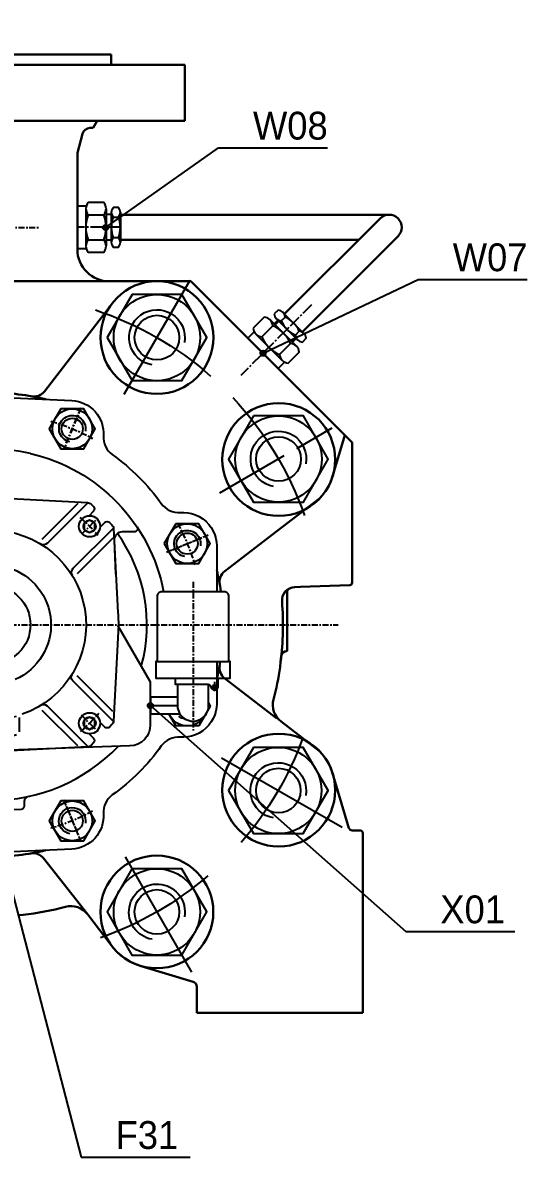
# Model space of a CAD drawing. Header units: millimetres. Extents: x 1235 to 3468, y -658 to 307.
# Drawn here: x 1515.8 to 1547.5, y 181.4 to 252.7 of the extents above; entities that cross this region are included whole.
import ezdxf
from ezdxf.enums import TextEntityAlignment as Align

# ---------------------------------------------------------------- set-up
doc = ezdxf.new("R2010")
doc.units = ezdxf.units.MM
for name, pattern in [('AM_ISO09W050', [22.5, 12, -1.5, 3, -1.5, 3, -1.5]), ('CENTRE', [1.125, 0.75, -0.125, 0.125, -0.125]), ('LDM', [0]), ('SOLID_THICK', [0]), ('SOLID_THIN', [0])]:
    doc.linetypes.add(name, pattern=pattern)
doc.layers.get('0').update_dxf_attribs({"color": 255, "lineweight": 30})
for name, color, linetype in [('11', 3, 'Continuous'), ('4', 7, 'Continuous'), ('810', 7, 'Continuous')]:
    doc.layers.add(name, color=color, linetype=linetype)
for name, color, linetype, lineweight in [('AM_0', 7, 'Continuous', 30), ('AM_5', 90, 'Continuous', 20), ('AM_7', 4, 'AM_ISO09W050', 25)]:
    doc.layers.add(name, color=color, linetype=linetype, lineweight=lineweight)
doc.styles.add('TDM', font='medtext', dxfattribs={"width": 0.975})

# ---------------------------------------------------------------- blocks, each defined once
blk = doc.blocks.new('MEDCLUMP_SET_10096_')
at = {"layer": '11', "color": 172, "linetype": 'CENTRE'}
for p, q in [((720.42, 506.23), (720.42, 509.68)), ((711.01, 504.19), (709.44, 508)), ((729.87, 504.3), (731.45, 508.13)), ((697.57, 490.95), (694.02, 492.42)), ((743.2, 490.92), (746.93, 492.46)), ((695.84, 481.49), (691.8, 481.49)), ((697.57, 472.02), (693.92, 470.51)), ((710.95, 458.64), (709.46, 455.03)), ((729.87, 458.68), (731.44, 454.88)), ((720.42, 453.34), (720.42, 456.61))]:
    blk.add_line(p, q, dxfattribs=at)
blk = doc.blocks.new('MEDCLUMP_SET_10107_')
at = {"layer": '11', "color": 172, "linetype": 'CENTRE'}
for p, q in [((720.43, 557.15), (720.42, 433.26)), ((714.43, 531.43), (726.4, 531.43))]:
    blk.add_line(p, q, dxfattribs=at)
at = {"layer": '11', "color": 172, "linetype": 'CENTRE', "flags": 128}
blk.add_lwpolyline([(676.99, 481.49), (764.01, 481.49)], dxfattribs=at)
blk = doc.blocks.new('MEDCLUMP_SET_10111_')
at = {"layer": '11', "color": 7, "linetype": 'SOLID_THICK'}
for points in [[(725.37, 503.01, 0.481787), (698.34, 481.51)], [(725.37, 503.01, -0.296981), (742.09, 485.65)]]:
    blk.add_lwpolyline(points, format="xyb", dxfattribs=at)
at = {"layer": '11', "color": 172, "linetype": 'SOLID_THIN'}
blk.add_lwpolyline([(744.77, 469.64, -0.143277), (743.98, 470.02)], format="xyb", dxfattribs=at)
at = {"layer": '810', "color": 172, "linetype": 'CENTRE'}
for p, q in [((711.3, 503.51), (709.13, 508.74)), ((731.71, 508.74), (729.54, 503.51)), ((707.03, 494.88), (709.09, 492.82)), ((731.81, 492.88), (733.85, 494.92)), ((693.16, 492.78), (698.4, 490.61)), ((742.44, 490.61), (747.67, 492.78)), ((698.4, 472.37), (693.16, 470.2)), ((707.07, 468.14), (709.07, 470.14)), ((731.74, 470.16), (733.84, 468.06)), ((709.13, 454.23), (711.3, 459.47)), ((729.54, 459.47), (731.71, 454.23))]:
    blk.add_line(p, q, dxfattribs=at)
at = {"layer": '810', "color": 7, "linetype": 'SOLID_THICK'}
for points in [[(692.09, 483.88), (692.09, 491.44), (692.11, 491.88), (692.19, 492.34), (692.32, 492.8), (692.51, 493.26), (692.77, 493.7), (693.08, 494.11), (693.44, 494.49), (693.85, 494.81), (694.3, 495.09), (694.77, 495.31), (695.25, 495.47), (695.73, 495.57), (696.2, 495.61), (696.66, 495.61, 0.263015), (699.04, 496.72, -0.083519), (705.2, 502.87, 0.260662), (706.31, 505.23, -0.420082), (710.27, 509.67), (720.42, 510.15), (730.57, 509.67, -0.420083), (734.53, 505.23, 0.260641), (735.64, 502.87, -0.08352), (741.8, 496.72, 0.262995), (744.18, 495.61), (744.63, 495.61), (745.11, 495.57), (745.59, 495.47), (746.07, 495.31), (746.54, 495.09), (746.99, 494.81), (747.39, 494.49), (747.76, 494.11), (748.07, 493.7), (748.32, 493.26), (748.52, 492.8), (748.65, 492.34), (748.73, 491.88), (748.75, 491.44), (748.75, 485.65)], [(702.09, 493.8, 0.600271), (702.44, 493.15), (703.96, 493.15, -0.424463), (704.96, 492.12), (704.81, 487.86)], [(738.75, 493.8, -0.600271), (738.4, 493.15), (736.88, 493.15, 0.424481), (735.88, 492.12), (736.03, 487.86)], [(739.29, 476.27, 0.227741), (736.29, 492.96)], [(720.42, 452.82), (710.27, 453.3, -0.420082), (706.31, 457.75, 0.260656), (705.2, 460.1, -0.08352), (699.04, 466.26, 0.263023), (696.66, 467.37), (696.2, 467.36), (695.73, 467.41), (695.25, 467.51), (694.77, 467.67), (694.3, 467.88), (693.85, 468.16), (693.44, 468.49), (693.08, 468.86), (692.77, 469.28), (692.51, 469.72), (692.32, 470.17), (692.19, 470.64), (692.11, 471.09), (692.09, 471.54), (692.09, 480.56)], [(704.54, 481.45), (700.48, 474.42, 0.131763), (700.42, 474.21), (700.42, 468.93, 0.404027), (702.99, 466.26), (720.42, 465.65)], [(736.3, 481.45), (740.36, 474.42, -0.13149), (740.42, 474.21), (740.42, 468.93, -0.404027), (737.85, 466.26), (720.42, 465.65)], [(748.75, 476.88), (748.75, 471.54), (748.73, 471.09), (748.65, 470.64), (748.52, 470.17), (748.32, 469.72), (748.07, 469.28), (747.76, 468.86), (747.39, 468.49), (746.99, 468.16), (746.54, 467.88), (746.07, 467.67), (745.59, 467.51), (745.11, 467.41), (744.63, 467.36), (744.18, 467.37, 0.263026), (741.8, 466.26, -0.083518), (735.64, 460.1, 0.260637), (734.53, 457.75, -0.420083), (730.57, 453.3), (720.42, 452.82)], [(704.47, 466.21, 0.204498), (720.42, 459.4, 0.204498), (736.37, 466.21)], [(717.06, 465.77), (717.34, 465.76, -0.414214), (717.75, 465.34, 0.439221), (718.18, 464.9), (720.42, 464.82), (722.66, 464.9, 0.439226), (723.09, 465.34, -0.414214), (723.5, 465.76), (723.78, 465.77)], [(725.11, 459.91, 0.352802), (724.59, 459.26), (724.59, 458.69, -0.395747), (724.2, 458.27), (720.42, 458.15), (716.64, 458.27, -0.395754), (716.25, 458.69), (716.25, 459.26, 0.352802), (715.73, 459.91)]]:
    blk.add_lwpolyline(points, format="xyb", dxfattribs=at)
at = {"layer": '810', "color": 172, "linetype": 'CENTRE', "flags": 128}
for points in [[(707.66, 504.9, -0.0532), (712.89, 507.07)], [(727.95, 507.07, -0.0532), (733.18, 504.9)], [(706.93, 492.64, -0.048859), (709.36, 495.05)], [(731.57, 494.98, -0.045472), (733.82, 492.74)], [(694.84, 489.02, -0.0532), (697, 494.25)], [(743.83, 494.25, -0.0532), (746, 489.02)], [(697, 468.73, -0.0532), (694.84, 473.95)], [(706.93, 470.34, 0.045933), (709.19, 468.06)], [(731.67, 468.08, 0.046245), (733.94, 470.38)], [(712.89, 455.91, -0.0532), (707.66, 458.07)], [(733.18, 458.07, -0.053201), (727.95, 455.91)]]:
    blk.add_lwpolyline(points, format="xyb", dxfattribs=at)
at = {"layer": '810', "color": 7, "linetype": 'SOLID_THICK'}
blk.add_lwpolyline([(704.55, 492.96, 0.159035), (700.84, 481.39)], format="xyb", close=True, dxfattribs=at)
blk = doc.blocks.new('MEDCLUMP_SET_10170_')
at = {"layer": '810', "color": 172, "linetype": 'SOLID_THIN'}
for p, q in [((726.86, 492.26), (731.38, 496.79)), ((731.27, 487.95), (735.74, 492.42)), ((735.71, 470.58), (731.22, 475.07)), ((731.3, 466.28), (726.86, 470.72))]:
    blk.add_line(p, q, dxfattribs=at)
at = {"layer": '810', "color": 7, "linetype": 'SOLID_THICK'}
for p, q in [((723.11, 474.22), (723.11, 473.49)), ((723.95, 469.84), (723.95, 468.02))]:
    blk.add_line(p, q, dxfattribs=at)
for points in [[(720.45, 497.45, -0.013088), (721.28, 497.43), (732.55, 496.84, -0.185351), (732.98, 496.65), (733.29, 496.34, -0.414121), (733.29, 495.75), (732.74, 495.19)], [(732.61, 496.84), (727.5, 491.73, -0.347208), (726.68, 491.63)], [(720.45, 493.39, -0.845751), (724.34, 470.24)], [(721.5, 493.35, -0.388349), (722.11, 492.68), (722.11, 489.31, 0.331699), (722.59, 488.67)], [(735.79, 493.65), (730.68, 488.55, 0.347174), (730.59, 487.72)], [(734.12, 493.75), (734.71, 494.33, -0.414189), (735.29, 494.33), (735.6, 494.03, -0.18541), (735.8, 493.59), (736.34, 483.03, -0.03484), (736.39, 480.65), (735.8, 469.39, -0.185217), (735.6, 468.95), (735.29, 468.64, -0.414193), (734.71, 468.64), (734.12, 469.22)], [(722.59, 488.67, -0.698434), (723.46, 474.62)], [(720.45, 486.41, -1), (720.45, 476.57)], [(735.79, 469.32), (730.68, 474.43, -0.347189), (730.59, 475.25)], [(732.61, 466.14), (727.5, 471.25, 0.347171), (726.68, 471.34)], [(732.74, 467.78), (733.29, 467.23, -0.414289), (733.29, 466.64), (732.98, 466.33, -0.185344), (732.55, 466.14), (721.28, 465.55, -0.01309), (720.45, 465.52)]]:
    blk.add_lwpolyline(points, format="xyb", dxfattribs=at)
at = {"layer": '810', "color": 172, "linetype": 'SOLID_THIN'}
for points in [[(720.42, 473.99, 0.07704), (722.7, 474.33)], [(720.42, 472.59, 0.066139), (722.74, 472.89)], [(720.45, 469.58, 0.06752), (723.62, 470.01)], [(720.45, 467.31, 0.056916), (723.64, 467.68)]]:
    blk.add_lwpolyline(points, format="xyb", dxfattribs=at)
blk = doc.blocks.new('MEDCLUMP_SET_10196_')
at = {"layer": '11', "color": 7, "linetype": 'SOLID_THICK'}
blk.add_lwpolyline([(732.79, 494.63), (732.13, 494.25), (732.13, 493.48), (732.79, 493.09), (733.46, 493.48), (733.46, 494.25)], close=True, dxfattribs=at)
for radius in [1.33, 0.77]:
    blk.add_circle((732.79, 493.86), radius, dxfattribs=at)
blk = doc.blocks.new('MEDCLUMP_SET_10200_')
at = {"layer": '11', "color": 7, "linetype": 'SOLID_THICK'}
blk.add_lwpolyline([(732.79, 469.88), (732.13, 469.5), (732.13, 468.73), (732.79, 468.34), (733.46, 468.73), (733.46, 469.5)], close=True, dxfattribs=at)
for radius in [1.33, 0.77]:
    blk.add_circle((732.79, 469.11), radius, dxfattribs=at)
blk = doc.blocks.new('MEDCLUMP_SET_10213_')
at = {"layer": '11', "color": 7, "linetype": 'SOLID_THICK'}
blk.add_lwpolyline([(729.18, 508.62), (727.74, 506.12), (729.18, 503.62), (732.07, 503.62), (733.51, 506.12), (732.07, 508.62)], close=True, dxfattribs=at)
at = {"layer": '11', "color": 172, "linetype": 'SOLID_THIN'}
blk.add_lwpolyline([(730.33, 504.48, -2.414275), (732.27, 505.83)], format="xyb", dxfattribs=at)
at = {"layer": '11', "color": 7, "linetype": 'SOLID_THICK'}
for radius in [2.5, 1.33]:
    blk.add_circle((730.62, 506.12), radius, dxfattribs=at)
blk = doc.blocks.new('MEDCLUMP_SET_10218_')
at = {"layer": '11', "color": 7, "linetype": 'SOLID_THICK'}
blk.add_lwpolyline([(743.61, 494.19), (742.17, 491.69), (743.61, 489.19), (746.5, 489.19), (747.94, 491.69), (746.5, 494.19)], close=True, dxfattribs=at)
at = {"layer": '11', "color": 172, "linetype": 'SOLID_THIN'}
blk.add_lwpolyline([(744.77, 490.05, -2.414239), (746.7, 491.4)], format="xyb", dxfattribs=at)
at = {"layer": '11', "color": 7, "linetype": 'SOLID_THICK'}
for radius in [2.5, 1.33]:
    blk.add_circle((745.05, 491.69), radius, dxfattribs=at)
blk = doc.blocks.new('MEDCLUMP_SET_10223_')
at = {"layer": '11', "color": 7, "linetype": 'SOLID_THICK'}
blk.add_lwpolyline([(747.73, 471.66), (747.94, 471.28), (746.5, 468.78), (743.61, 468.78), (742.75, 470.28)], dxfattribs=at)
blk.add_lwpolyline([(747.39, 470.32, -0.6607), (742.77, 470.28)], format="xyb", dxfattribs=at)
blk = doc.blocks.new('MEDCLUMP_SET_10226_')
at = {"layer": '11', "color": 7, "linetype": 'SOLID_THICK'}
blk.add_lwpolyline([(729.18, 459.35), (727.74, 456.85), (729.18, 454.35), (732.07, 454.35), (733.51, 456.85), (732.07, 459.35)], close=True, dxfattribs=at)
at = {"layer": '11', "color": 172, "linetype": 'SOLID_THIN'}
blk.add_lwpolyline([(730.33, 455.21, -2.414188), (732.27, 456.56)], format="xyb", dxfattribs=at)
at = {"layer": '11', "color": 7, "linetype": 'SOLID_THICK'}
for radius in [2.5, 1.33]:
    blk.add_circle((730.62, 456.85), radius, dxfattribs=at)
blk = doc.blocks.new('MEDCLUMP_SET_10251_')
at = {"layer": '11', "color": 7, "linetype": 'SOLID_THICK'}
blk.add_lwpolyline([(738.13, 523), (735, 517.58), (738.13, 512.17), (744.38, 512.17), (747.51, 517.58), (744.38, 523)], close=True, dxfattribs=at)
at = {"layer": '11', "color": 172, "linetype": 'SOLID_THIN'}
blk.add_lwpolyline([(740.65, 514.14, -2.414219), (744.7, 516.98)], format="xyb", dxfattribs=at)
at = {"layer": '11', "color": 7, "linetype": 'SOLID_THICK'}
for radius in [5.42, 2.8]:
    blk.add_circle((741.25, 517.58), radius, dxfattribs=at)
blk = doc.blocks.new('MEDCLUMP_SET_10256_')
at = {"layer": '11', "color": 7, "linetype": 'SOLID_THICK'}
blk.add_lwpolyline([(753.38, 507.74), (750.25, 502.32), (753.38, 496.91), (759.63, 496.91), (762.76, 502.32), (759.63, 507.74)], close=True, dxfattribs=at)
at = {"layer": '11', "color": 172, "linetype": 'SOLID_THIN'}
blk.add_lwpolyline([(755.9, 498.88, -2.41424), (759.95, 501.72)], format="xyb", dxfattribs=at)
at = {"layer": '11', "color": 7, "linetype": 'SOLID_THICK'}
for radius in [5.42, 2.8]:
    blk.add_circle((756.51, 502.32), radius, dxfattribs=at)
blk = doc.blocks.new('MEDCLUMP_SET_10261_')
at = {"layer": '11', "color": 7, "linetype": 'SOLID_THICK'}
blk.add_lwpolyline([(753.36, 466.07), (750.23, 460.66), (753.36, 455.24), (759.61, 455.24), (762.74, 460.66), (759.61, 466.07)], close=True, dxfattribs=at)
at = {"layer": '11', "color": 172, "linetype": 'SOLID_THIN'}
blk.add_lwpolyline([(755.88, 457.21, -2.414216), (759.93, 460.05)], format="xyb", dxfattribs=at)
at = {"layer": '11', "color": 7, "linetype": 'SOLID_THICK'}
for radius in [5.42, 2.8]:
    blk.add_circle((756.49, 460.66), radius, dxfattribs=at)
blk = doc.blocks.new('MEDCLUMP_SET_10266_')
at = {"layer": '11', "color": 7, "linetype": 'SOLID_THICK'}
blk.add_lwpolyline([(738.11, 450.82), (734.99, 445.41), (738.11, 439.99), (744.37, 439.99), (747.5, 445.41), (744.37, 450.82)], close=True, dxfattribs=at)
at = {"layer": '11', "color": 172, "linetype": 'SOLID_THIN'}
blk.add_lwpolyline([(740.63, 441.96, -2.414211), (744.69, 444.8)], format="xyb", dxfattribs=at)
at = {"layer": '11', "color": 7, "linetype": 'SOLID_THICK'}
for radius in [5.42, 2.8]:
    blk.add_circle((741.24, 445.41), radius, dxfattribs=at)
blk = doc.blocks.new('MEDCLUMP_SET_10294_')
at = {"layer": '11', "color": 172, "linetype": 'CENTRE'}
blk.add_line((745.78, 486.89), (745.78, 468.11), dxfattribs=at)
at = {"layer": '11', "color": 7, "linetype": 'SOLID_THICK'}
blk.add_line((741.28, 476.88), (750.28, 476.88), dxfattribs=at)
at = {"layer": '11', "color": 172, "linetype": 'SOLID_THIN'}
for p, q in [((748.12, 473.73), (749.04, 473.73)), ((748.48, 474.34), (748.48, 473.17))]:
    blk.add_line(p, q, dxfattribs=at)
at = {"layer": '11', "color": 7, "linetype": 'SOLID_THICK'}
for points in [[(745.78, 485.65), (741.88, 485.65, 0.414214), (741.28, 485.05), (741.28, 476.88), (741.13, 476.88), (741.13, 474.78), (750.43, 474.78), (750.43, 476.88), (750.28, 476.88), (750.28, 485.05, 0.414214), (749.68, 485.65), (745.78, 485.65)], [(743.53, 474.78), (743.53, 474.03), (747.55, 474.03, -0.270973), (747.94, 473.8), (748.15, 473.42, 0.674806), (748.93, 473.73), (748.93, 474.78)], [(743.83, 474.03), (743.83, 471.33, 1.002178), (747.73, 471.33), (747.73, 473.99)]]:
    blk.add_lwpolyline(points, format="xyb", dxfattribs=at)
for points in [[(743.83, 472.38), (740.43, 472.38), (740.43, 470.28), (744.13, 470.28)], [(740.38, 471.33), (743.83, 471.33)]]:
    blk.add_lwpolyline(points, dxfattribs=at)
blk.add_circle((748.48, 473.73), 0.225, dxfattribs=at)

msp = doc.modelspace()

# ---------------------------------------------------------------- hatches: boundary and pattern name
at = {"layer": 'AM_5'}
h = msp.add_hatch(dxfattribs=at)
h.set_pattern_fill('ANSI31', color=5, scale=0.005)
h.set_pattern_definition([(45, (-2.37589, -3.619248), (-0.01122532015, 0.01122532015), [])])
h.paths.add_polyline_path([(1521.194, 239.83, 1), (1520.862, 239.83, 1)])
h = msp.add_hatch(dxfattribs=at)
h.set_pattern_fill('ANSI31', color=5, scale=0.005)
h.set_pattern_definition([(45, (7.504753, -11.52458), (-0.01122532015, 0.01122532015), [])])
h.paths.add_polyline_path([(1531.075, 231.925, 1), (1530.742, 231.925, 1)])
h = msp.add_hatch(dxfattribs=at)
h.set_pattern_fill('ANSI31', color=5, scale=0.005)
h.set_pattern_definition([(45, (0.435875, -33.662625), (-0.01122532015, 0.01122532015), [])])
h.paths.add_polyline_path([(1524.006, 209.786, 1), (1523.673, 209.786, 1)])

# ---------------------------------------------------------------- linework, layer by layer
at = {"layer": '11', "color": 7, "linetype": 'SOLID_THICK'}
for p, q in [((1519.793, 241.008), (1519.793, 238.67)), ((1521.053, 241.008), (1521.053, 238.67)), ((1519.93, 240.628), (1520.916, 240.628)), ((1521.386, 240.649), (1521.053, 240.649)), ((1521.386, 240.774), (1521.386, 238.904)), ((1521.496, 240.47), (1521.843, 240.47)), ((1521.953, 240.774), (1521.953, 238.904)), ((1519.93, 239.05), (1520.916, 239.05)), ((1521.386, 239.029), (1521.053, 239.029)), ((1521.496, 239.208), (1521.843, 239.208)), ((1531.352, 234.025), (1533.005, 232.372)), ((1531.841, 234.007), (1531.606, 233.771)), ((1531.753, 234.095), (1533.076, 232.773)), ((1532.045, 233.958), (1532.291, 234.204)), ((1532.154, 234.496), (1533.476, 233.173)), ((1530.461, 233.134), (1532.114, 231.481)), ((1530.827, 232.962), (1531.524, 233.659)), ((1532.938, 233.065), (1533.184, 233.311)), ((1531.943, 231.847), (1532.64, 232.544)), ((1532.987, 232.861), (1532.751, 232.626))]:
    msp.add_line(p, q, dxfattribs=at)
at = {"layer": '11', "color": 172, "linetype": 'CENTRE'}
for p, q in [((1521.953, 239.844), (1519.253, 239.844)), ((1533.946, 234.966), (1529.52, 230.54))]:
    msp.add_line(p, q, dxfattribs=at)
at = {"layer": '11', "color": 172, "linetype": 'SOLID_THIN'}
for p, q in [((1531.905, 233.943), (1531.67, 233.708)), ((1532.923, 232.925), (1532.688, 232.689))]:
    msp.add_line(p, q, dxfattribs=at)
at = {"layer": '11', "color": 7, "linetype": 'SOLID_THICK'}
for points in [[(1519.821, 238.489), (1519.253, 238.489), (1519.253, 241.189), (1519.821, 241.189)], [(1532.262, 231.373), (1531.86, 230.971), (1529.951, 232.88), (1530.353, 233.282)]]:
    msp.add_lwpolyline(points, dxfattribs=at)
for points in [[(1519.938, 241.398, 0.366705), (1519.93, 240.628, 0.188267), (1519.93, 239.05, 0.366731), (1519.938, 238.28), (1520.908, 238.28, 0.36672), (1520.916, 239.05, 0.17381), (1520.916, 240.628, 0.366721), (1520.908, 241.398)], [(1521.502, 241.086, 0.366724), (1521.496, 240.47, 0.173811), (1521.496, 239.208, 0.366729), (1521.502, 238.592), (1521.837, 238.592, 0.366738), (1521.843, 239.208, 0.173809), (1521.843, 240.47, 0.366703), (1521.837, 241.086)], [(1531.615, 234.398, 0.366724), (1532.045, 233.958, 0.173811), (1532.938, 233.065, 0.366729), (1533.378, 232.634), (1533.615, 232.871, 0.366738), (1533.184, 233.311, 0.173809), (1532.291, 234.204, 0.366703), (1531.851, 234.634)], [(1530.288, 233.512, 0.366705), (1530.827, 232.962, 0.188267), (1531.943, 231.847, 0.366731), (1532.493, 231.308), (1533.178, 231.993, 0.36672), (1532.64, 232.544, 0.17381), (1531.524, 233.659, 0.366721), (1530.974, 234.198)]]:
    msp.add_lwpolyline(points, format="xyb", close=True, dxfattribs=at)
at = {"layer": '4', "color": 172, "linetype": 'LDM'}
for p, q in [((1521.053, 239.848), (1528.105, 244.829)), ((1528.105, 244.829), (1529.693, 244.829)), ((1529.693, 244.829), (1534.953, 244.829)), ((1530.909, 231.925), (1540.644, 236.557)), ((1540.644, 236.557), (1542.232, 236.557)), ((1542.232, 236.557), (1547.492, 236.557)), ((1523.84, 209.786), (1539.864, 195.584)), ((1513.834, 203.2), (1519.485, 181.405)), ((1539.864, 195.584), (1541.451, 195.584)), ((1541.451, 195.584), (1546.712, 195.584)), ((1519.485, 181.405), (1521.072, 181.405)), ((1521.072, 181.405), (1526.333, 181.405))]:
    msp.add_line(p, q, dxfattribs=at)
for centre in [(1521.028, 239.83), (1530.909, 231.925), (1523.84, 209.786)]:
    msp.add_circle(centre, 0.166, dxfattribs=at)
at = {"layer": 'AM_0', "color": 7, "linetype": 'SOLID_THICK'}
for p, q in [((1518.003, 250.7), (1509.307, 250.7)), ((1518.003, 250.7), (1521.378, 250.7)), ((1519.557, 250.7), (1520.549, 250.7)), ((1521.378, 250.7), (1521.378, 250.041)), ((1501.67, 250.041), (1521.378, 250.041)), ((1521.378, 250.041), (1526.003, 250.041)), ((1526.003, 250.041), (1526.003, 246.541)), ((1520.503, 246.541), (1501.67, 246.541)), ((1520.243, 246.09), (1520.04, 246.083)), ((1520.503, 246.541), (1520.243, 246.09)), ((1526.003, 246.541), (1520.503, 246.541)), ((1519.574, 245.713), (1519.253, 244.515)), ((1521.953, 240.63), (1538.819, 240.63)), ((1538.259, 240.399), (1532.255, 234.395)), ((1521.953, 239.047), (1536.908, 239.047)), ((1539.379, 239.279), (1533.375, 233.275)), ((1506.42, 236.448), (1521.253, 236.448)), ((1526.386, 236.448), (1536.508, 226.32)), ((1537, 201.95), (1536.75, 201.95)), ((1536.75, 201.95), (1536.75, 201.95)), ((1537.167, 190.491), (1537.167, 201.783)), ((1516.524, 196.733), (1516.857, 196.785)), ((1516.857, 196.785), (1517.19, 196.844)), ((1517.19, 196.844), (1517.522, 196.909)), ((1517.522, 196.909), (1517.852, 196.981)), ((1517.852, 196.981), (1518.181, 197.058)), ((1518.181, 197.058), (1518.507, 197.141)), ((1515.517, 196.611), (1515.853, 196.645)), ((1515.853, 196.645), (1516.189, 196.686)), ((1516.189, 196.686), (1516.524, 196.733)), ((1519.906, 196.663), (1521.379, 194.743)), ((1523.255, 193.424), (1526.514, 192.438)), ((1526.75, 192.119), (1526.75, 190.491)), ((1526.75, 190.491), (1537.167, 190.491))]:
    msp.add_line(p, q, dxfattribs=at)
for points in [[(1526.386, 236.448), (1521.253, 236.448, -0.414214), (1519.253, 238.448), (1519.253, 244.515)], [(1521.388, 235.001), (1517.192, 229.532, -0.282824), (1516.377, 229.221)], [(1513.826, 229.45, -0.05979), (1517.276, 229.035)], [(1536.043, 226.785), (1535.363, 224.532, -0.140759), (1534.453, 222.801), (1531.774, 220.746)], [(1532.099, 216.323, -0.430797), (1532.9, 217.232), (1533.25, 217.244), (1536.339, 217.348, 0.40432), (1536.5, 217.515), (1536.508, 226.32)], [(1531.774, 220.746), (1528.501, 218.234, 0.283026), (1528.19, 217.418)], [(1528.26, 216.948, 0.023519), (1528, 218.294)], [(1532.528, 217.115, 0.278115), (1532.417, 216.931), (1532.417, 213.242, -0.159342), (1532.387, 213.2, 0.380845), (1532.056, 212.904), (1532.013, 212.538)], [(1531.976, 212.204), (1532.013, 212.538, 0.051777), (1532.099, 216.323)], [(1528.226, 212.561, -0.019624), (1528, 211.438)], [(1531.774, 208.983), (1528.501, 211.495, -0.28302), (1528.19, 212.311)], [(1531.976, 212.204, -0.028277), (1531.563, 210.176, 0.302237), (1532.041, 208.779), (1534.453, 206.928, -0.14076), (1535.363, 205.197), (1536.299, 202.096, 0.330801), (1536.498, 201.948), (1536.76, 201.948), (1536.76, 201.948)], [(1513.826, 200.283, 0.059798), (1517.277, 200.697)], [(1519.906, 196.663), (1517.128, 200.196, 0.277623), (1516.325, 200.501)]]:
    msp.add_lwpolyline(points, format="xyb", dxfattribs=at)
for centre in [(1524.25, 232.915), (1531.895, 225.251), (1531.895, 204.478), (1524.244, 196.825)]:
    msp.add_circle(centre, 3.542, dxfattribs=at)
for centre, radius, start, end in [((1520.057, 245.583), 0.5, 91.99754, 165.0005), ((1538.819, 239.839), 0.792, 315, 135), ((1537, 201.783), 0.167, 359.99213, 89.99213), ((1518.848, 195.852), 1.333, 37.50174, 104.79421), ((1524.244, 196.825), 3.541, 216.00713, 253.78694), ((1526.417, 192.119), 0.333, 359.99933, 73.1595)]:
    msp.add_arc(centre, radius, start, end, dxfattribs=at)
at = {"layer": 'AM_7'}
for p, q in [((1522.196, 229.355), (1526.325, 236.51)), ((1528.295, 206.514), (1535.865, 202.143)), ((1522.248, 200.283), (1526.425, 193.047))]:
    msp.add_line(p, q, dxfattribs=at)
at = {"layer": 'AM_7', "flags": 128}
for points in [[(1520.384, 234.649, -0.101094), (1527.617, 230.495)], [(1529.005, 229.149, -0.10517), (1533.502, 221.737)], [(1533.416, 207.78, -0.092638), (1529.535, 201.186)], [(1527.441, 199.098, -0.094182), (1520.709, 195.203)]]:
    msp.add_lwpolyline(points, format="xyb", dxfattribs=at)
for points in [[(1533.022, 225.945), (1535.253, 227.233)], [(1528.195, 223.158), (1532.24, 225.494)]]:
    msp.add_lwpolyline(points, dxfattribs=at)

# ---------------------------------------------------------------- block references
at = {"xscale": 0.5, "yscale": 0.5, "zscale": 0.5}
for name in ['MEDCLUMP_SET_10107_', 'MEDCLUMP_SET_10096_']:
    msp.add_blockref(name, (1153.624, -25.878), dxfattribs=at)
at = {"layer": 'AM_0', "color": 7, "linetype": 'SOLID_THICK', "xscale": 0.5, "yscale": 0.5, "zscale": 0.5}
for name in ['MEDCLUMP_SET_10251_', 'MEDCLUMP_SET_10111_', 'MEDCLUMP_SET_10213_', 'MEDCLUMP_SET_10256_', 'MEDCLUMP_SET_10170_', 'MEDCLUMP_SET_10196_', 'MEDCLUMP_SET_10218_', 'MEDCLUMP_SET_10294_', 'MEDCLUMP_SET_10223_', 'MEDCLUMP_SET_10200_', 'MEDCLUMP_SET_10261_', 'MEDCLUMP_SET_10226_', 'MEDCLUMP_SET_10266_']:
    msp.add_blockref(name, (1153.624, -25.878), dxfattribs=at)

# ---------------------------------------------------------------- texts
at = {"layer": '4', "color": 7, "style": 'TDM', "width": 0.975}
for s, p in [('W08', (1530.276, 244.829)), ('W07', (1542.815, 236.557)), ('X01', (1542.034, 195.584)), ('F31', (1521.655, 181.405))]:
    msp.add_text(s, height=1.75, dxfattribs=at).set_placement(p, align=Align.BOTTOM_LEFT)

doc.saveas('drawing.dxf')
